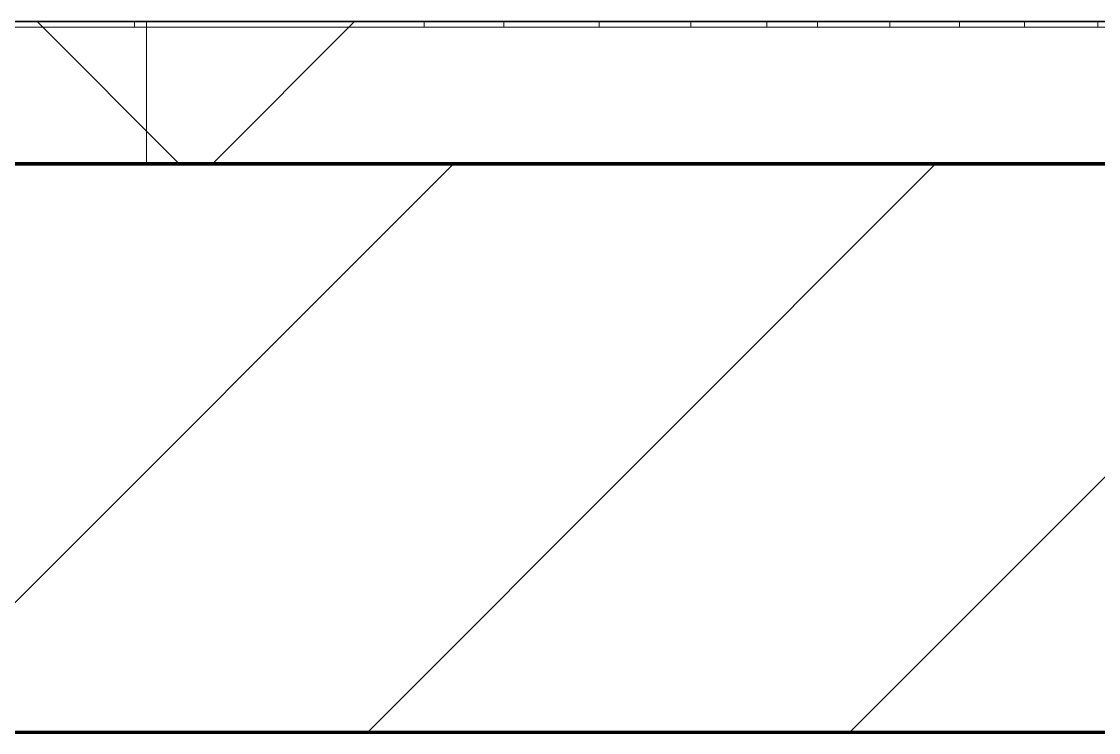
# Model space of a CAD drawing. Header units: millimetres. Extents: x -920231 to -841213, y -17301 to 22361.
# Drawn here: x -863226.4 to -862847.3, y -3375.9 to -3125.9 of the extents above; entities that cross this region are included whole.
import ezdxf

# ---------------------------------------------------------------- set-up
doc = ezdxf.new("R2010")
doc.units = ezdxf.units.MM
for name, color, linetype, lineweight in [('A-GLAZ-CURT', 2, 'Continuous', 9), ('A-WALL', 5, 'Continuous', 35), ('A-WALL-FNSH', 2, 'Continuous', 35), ('A-WALL-PATT', 1, 'Continuous', 35)]:
    doc.layers.add(name, color=color, linetype=linetype, lineweight=lineweight)

# ---------------------------------------------------------------- blocks, each defined once
blk = doc.blocks.new('PPLS-PP19_Custom Tile Pattern - Custom Tile Pattern-V20-4230-01 ENLARGED MULTI-PURPOSE LEVEL - REFLECTED CEILING PLAN - SHEET 1')
at = {"layer": 'A-GLAZ-CURT'}
for p, q in [((230.06, 0), (300, 0)), ((295.8, 0), (300, 0)), ((295.8, -2), (295.8, 0)), ((300, 0), (300, -2)), ((-300, -2), (300, -2)), ((300, -2), (295.8, -2)), ((300, -2), (300, -50)), ((300, -50), (-300, -50))]:
    blk.add_line(p, q, dxfattribs=at)
for points, knots in [([(260.48, 0), (260.17, 0), (241.02, 0), (207.11, 0), (177.41, 0), (159.34, 0), (158.33, 0), (158.3, 0)], [-245.607566, -245.607566, -245.607566, -245.607566, -244.693688, -187.987675, -143.776725, -129.632772, -123.352749, -123.352749, -123.352749, -123.352749]), ([(300, 0), (288.22, 0), (262, 0), (230.48, 0), (220, 0), (219.04, 0)], [-12528.858583, -12528.858583, -12528.858583, -12528.858583, -11905.454923, -11162.864862, -10859.773777, -10859.773777, -10859.773777, -10859.773777]), ([(284.78, 0), (284.83, 0), (285.23, 0), (287.47, 0), (293.59, 0), (297.76, 0), (300, 0)], [-4096.535135, -4096.535135, -4096.535135, -4096.535135, -4053.389046, -3959.664717, -3862.421465, -3746.95702, -3746.95702, -3746.95702, -3746.95702]), ([(295.8, 0), (294.18, 0), (290.94, 0), (286.68, 0), (285.79, 0)], [-4679.165325, -4679.165325, -4679.165325, -4679.165325, -4358.271401, -4213.061173, -4213.061173, -4213.061173, -4213.061173])]:
    blk.add_open_spline(points, degree=3, knots=knots, dxfattribs=at)
blk.add_open_spline([(300, 0), (287.2, 0), (274.39, 0), (261.57, 0)], degree=3, dxfattribs=at)
blk = doc.blocks.new('PPLS-PP19_Custom Tile Pattern - Custom Tile Pattern-V81-4230-01 ENLARGED MULTI-PURPOSE LEVEL - REFLECTED CEILING PLAN - SHEET 1')
at = {"layer": 'A-GLAZ-CURT'}
for p, q in [((-300, 0), (-202.31, 0)), ((-300, -2), (-300, 0)), ((-293.07, 0), (-275.75, 0)), ((-275.75, 0), (-293.07, 0)), ((-222.32, 0), (-205, 0)), ((-205, 0), (-222.32, 0)), ((-202.31, 0), (-202.31, -2)), ((-174.21, 0), (-140.66, 0)), ((-174.21, -2), (-174.21, 0)), ((-140.66, 0), (-140.66, -2)), ((-108.4, 0), (-81.66, 0)), ((-108.4, -2), (-108.4, 0)), ((-81.66, 0), (-81.66, -2)), ((-63.81, 0), (-38.36, 0)), ((-63.81, -2), (-63.81, 0)), ((-38.36, 0), (-38.36, -2)), ((-13.88, 0), (9.01, 0)), ((-13.88, -2), (-13.88, 0)), ((9.01, 0), (9.01, -2)), ((34.85, 0), (139.22, 0)), ((34.85, -2), (34.85, 0)), ((-300, -2), (300, -2)), ((-300, -50), (-300, -2)), ((-202.31, -2), (-300, -2)), ((-140.66, -2), (-174.21, -2)), ((-81.66, -2), (-108.4, -2)), ((-38.36, -2), (-63.81, -2)), ((9.01, -2), (-13.88, -2)), ((139.22, -2), (34.85, -2)), ((300, -50), (-300, -50))]:
    blk.add_line(p, q, dxfattribs=at)
at = {"layer": 'A-GLAZ-CURT', "flags": 128}
for points in [[(-300, 0), (-291.7, 0), (-283.58, 0), (-275.62, 0), (-267.8, 0), (-260.12, 0), (-252.56, 0), (-245.12, 0), (-237.77, 0), (-230.5, 0), (-223.32, 0), (-216.2, 0), (-209.18, 0), (-202.31, 0)], [(-195.86, 0), (-200.68, 0), (-206.74, 0), (-213.02, 0), (-219.49, 0), (-226.14, 0), (-232.95, 0), (-239.91, 0), (-247.01, 0), (-254.25, 0), (-261.61, 0), (-269.09, 0), (-276.68, 0), (-284.36, 0), (-292.14, 0), (-300, 0)], [(-174.21, 0), (-178.96, 0), (-183.97, 0), (-189.27, 0), (-194.85, 0)]]:
    blk.add_lwpolyline(points, dxfattribs=at)
at = {"layer": 'A-GLAZ-CURT'}
for points, knots in [([(-300, 0), (-284.65, 0), (-245.73, 0), (-213.67, 0), (-195.87, 0)], [-5323.127839, -5323.127839, -5323.127839, -5323.127839, -4502.809032, -3200.045321, -3200.045321, -3200.045321, -3200.045321]), ([(-195.88, 0), (-201.83, 0), (-228.38, 0), (-262.56, 0), (-294.48, 0), (-300, 0)], [-15550.149735, -15550.149735, -15550.149735, -15550.149735, -15131.813646, -13729.592194, -13439.944408, -13439.944408, -13439.944408, -13439.944408]), ([(-137.88, 0), (-140.56, 0), (-147.66, 0), (-147.69, 0), (-158.72, 0), (-174.02, 0), (-185.59, 0), (-209.77, 0), (-232.01, 0), (-255.22, 0), (-262.59, 0), (-264.9, 0), (-265.4, 0)], [-3187.727384, -3187.727384, -3187.727384, -3187.727384, -2919.378265, -2477.344047, -2237.412286, -2029.680487, -1755.085331, -1400.429864, -858.079193, -543.655514, -208.940337, 0, 0, 0, 0]), ([(-258.6, 0), (-257.91, 0), (-254.26, 0), (-241.25, 0), (-225.99, 0), (-213.1, 0), (-203.71, 0), (-198.28, 0), (-195.9, 0)], [-5722.54675, -5722.54675, -5722.54675, -5722.54675, -5657.471696, -5413.335975, -5017.494783, -4832.723979, -4666.091899, -4531.949775, -4531.949775, -4531.949775, -4531.949775]), ([(-133.82, 0), (-135.51, 0), (-137.8, 0), (-149.31, 0), (-162.01, 0), (-177.91, 0), (-199.46, 0), (-216.65, 0), (-231.26, 0), (-233.46, 0), (-234, 0)], [-2731.647847, -2731.647847, -2731.647847, -2731.647847, -2418.507304, -2308.929706, -2113.765672, -1763.376603, -1422.553702, -978.033455, -846.069444, -682.911962, -682.911962, -682.911962, -682.911962]), ([(-233.49, 0), (-233.44, 0), (-232.38, 0), (-230.74, 0), (-225.3, 0), (-223.63, 0)], [-455.274641, -455.274641, -455.274641, -455.274641, -440.605512, -119.536984, 0, 0, 0, 0]), ([(-223.63, 0), (-219.39, 0), (-206.17, 0), (-188.58, 0), (-169.02, 0), (-152.12, 0), (-136.84, 0), (-128.08, 0), (-125.44, 0), (-124.73, 0)], [-5463.295695, -5463.295695, -5463.295695, -5463.295695, -5161.076232, -4739.070012, -4465.409639, -4149.119819, -3839.893365, -3647.167523, -3541.024987, -3541.024987, -3541.024987, -3541.024987]), ([(-195.88, 0), (-192.66, 0), (-183.51, 0), (-171.77, 0), (-158.7, 0), (-157.22, 0)], [-4531.570513, -4531.570513, -4531.570513, -4531.570513, -4349.945572, -4000.813434, -3840.635403, -3840.635403, -3840.635403, -3840.635403]), ([(-124.05, 0), (-127.55, 0), (-148.8, 0), (-173.17, 0), (-195.61, 0)], [-17458.785951, -17458.785951, -17458.785951, -17458.785951, -17136.203329, -15556.559198, -15556.559198, -15556.559198, -15556.559198]), ([(-194.85, 0), (-188.39, 0), (-168.71, 0), (-151.15, 0), (-140.66, 0)], [-3175.174103, -3175.174103, -3175.174103, -3175.174103, -2700.551212, -1671.606487, -1671.606487, -1671.606487, -1671.606487]), ([(-152.35, 0), (-151.03, 0), (-147.71, 0), (-143.57, 0), (-138.62, 0)], [-3494.978217, -3494.978217, -3494.978217, -3494.978217, -3371.022232, -3227.460399, -3227.460399, -3227.460399, -3227.460399]), ([(-124.01, 0), (-125.14, 0), (-128.69, 0), (-136.96, 0), (-147.46, 0), (-150.03, 0), (-150.57, 0)], [-5794.279592, -5794.279592, -5794.279592, -5794.279592, -5700.061948, -5508.838257, -5298.784692, -5196.16478, -5196.16478, -5196.16478, -5196.16478]), ([(-150.34, 0), (-150.07, 0), (-147.75, 0), (-142.6, 0), (-127.26, 0), (-107.3, 0), (-90.42, 0), (-75.26, 0), (-68.41, 0), (-65.12, 0), (-63.63, 0)], [-4948.728362, -4948.728362, -4948.728362, -4948.728362, -4883.323924, -4440.880425, -4054.690705, -3793.097032, -3402.597032, -3144.956779, -3050.982048, -2969.237017, -2969.237017, -2969.237017, -2969.237017]), ([(-26.75, 0), (-27.82, 0), (-36.18, 0), (-53.55, 0), (-78.2, 0), (-110.94, 0), (-130.52, 0), (-147.74, 0), (-149.07, 0)], [-8718.362214, -8718.362214, -8718.362214, -8718.362214, -8532.293389, -8073.216054, -7508.296369, -7004.680444, -6449.282163, -6277.220794, -6277.220794, -6277.220794, -6277.220794]), ([(-148.23, 0), (-146.94, 0), (-140.15, 0), (-137.28, 0), (-133.93, 0), (-128.78, 0), (-126.5, 0)], [-6162.058746, -6162.058746, -6162.058746, -6162.058746, -6017.569127, -5560.701257, -5364.112219, -5231.017328, -5231.017328, -5231.017328, -5231.017328]), ([(-124.73, 0), (-125.4, 0), (-129.93, 0), (-139.03, 0), (-146.11, 0), (-146.95, 0)], [-980.79905, -980.79905, -980.79905, -980.79905, -945.742622, -741.901385, -489.130243, -489.130243, -489.130243, -489.130243]), ([(-146.69, 0), (-146.59, 0), (-145.49, 0), (-135.69, 0), (-128.29, 0), (-125.15, 0)], [-420.34245, -420.34245, -420.34245, -420.34245, -406.956646, -290.263673, 0, 0, 0, 0]), ([(-134.24, 0), (-133.42, 0), (-130.43, 0), (-117.33, 0), (-95.54, 0), (-84.96, 0), (-81.66, 0)], [-7671.276312, -7671.276312, -7671.276312, -7671.276312, -7293.749979, -6839.55839, -6236.997189, -5931.848349, -5931.848349, -5931.848349, -5931.848349]), ([(-127.41, 0), (-131.63, 0), (-133.13, 0), (-134.06, 0), (-134.11, 0)], [-8540.990293, -8540.990293, -8540.990293, -8540.990293, -8266.114998, -8251.085632, -8251.085632, -8251.085632, -8251.085632]), ([(-113.44, 0), (-113.46, 0), (-114.06, 0), (-119.73, 0), (-125.43, 0), (-127.03, 0), (-127.41, 0)], [-323.250712, -323.250712, -323.250712, -323.250712, -282.672656, -98.539552, -24.539552, 0, 0, 0, 0]), ([(-126.5, 0), (-122.44, 0), (-108.71, 0), (-86.68, 0), (-63.44, 0), (-54.4, 0), (-48.53, 0), (-30.79, 0), (-18.03, 0), (8.61, 0), (15.02, 0), (22.91, 0), (31, 0), (39.04, 0), (51.19, 0), (58.74, 0), (61.34, 0), (61.45, 0)], [-5231.017328, -5231.017328, -5231.017328, -5231.017328, -4994.692869, -4542.524482, -4008.285538, -3689.699207, -3546.54457, -3315.260113, -2864.387349, -2439.246196, -2084.094819, -1956.422387, -1818.904206, -1645.594513, -1443.202566, -1228.752106, -1120.932285, -1120.932285, -1120.932285, -1120.932285]), ([(-124.15, 0), (-121.17, 0), (-112.81, 0), (-98.9, 0), (-85.29, 0), (-71.67, 0), (-65.93, 0), (-65.07, 0)], [-3331.966714, -3331.966714, -3331.966714, -3331.966714, -3074.362186, -2902.289527, -2605.247022, -2322.099534, -2241.8264, -2241.8264, -2241.8264, -2241.8264]), ([(-86.16, 0), (-91.37, 0), (-103.31, 0), (-116.79, 0), (-124.06, 0)], [-1681.3698, -1681.3698, -1681.3698, -1681.3698, -1374.161226, -992.632063, -992.632063, -992.632063, -992.632063]), ([(-120.13, 0), (-120.14, 0), (-120.24, 0), (-120.77, 0), (-122.73, 0), (-122.91, 0)], [-2933.992132, -2933.992132, -2933.992132, -2933.992132, -2920.575025, -2840.280255, -2832.81999, -2832.81999, -2832.81999, -2832.81999]), ([(-122.08, 0), (-122.01, 0), (-121.69, 0), (-121.2, 0), (-120.88, 0)], [-3136.336417, -3136.336417, -3136.336417, -3136.336417, -3110.304437, -3035.164275, -3035.164275, -3035.164275, -3035.164275]), ([(-53.14, 0), (-55.57, 0), (-63.54, 0), (-81.23, 0), (-99.51, 0), (-114.02, 0), (-117.28, 0), (-118.78, 0)], [-1237.182091, -1237.182091, -1237.182091, -1237.182091, -1060.00838, -740.068933, -229.489605, -116.330425, 0, 0, 0, 0]), ([(-117.69, 0), (-117.06, 0), (-114.75, 0), (-113.43, 0), (-113.43, 0)], [-808.126779, -808.126779, -808.126779, -808.126779, -394.672656, -330.797262, -330.797262, -330.797262, -330.797262]), ([(-63.81, 0), (-70.01, 0), (-86.35, 0), (-107.8, 0), (-116.79, 0), (-117.66, 0)], [-2747.631049, -2747.631049, -2747.631049, -2747.631049, -2193.204658, -1433.981041, -969.752135, -969.752135, -969.752135, -969.752135]), ([(-115.82, 0), (-114.96, 0), (-110.41, 0), (-96.78, 0), (-71.33, 0), (-42.53, 0), (-12.78, 0), (4.23, 0), (9.64, 0), (10.14, 0), (10.18, 0)], [-5724.064692, -5724.064692, -5724.064692, -5724.064692, -5430.283136, -5103.229623, -4799.173296, -4065.652676, -3589.737505, -3285.047089, -3066.359526, -3044.715262, -3044.715262, -3044.715262, -3044.715262]), ([(-52.2, 0), (-54.01, 0), (-60.58, 0), (-75.59, 0), (-94, 0), (-112.01, 0), (-114.94, 0), (-115.63, 0)], [-1567.456084, -1567.456084, -1567.456084, -1567.456084, -1466.981642, -1208.454564, -789.402658, -501.969187, -243.577221, -243.577221, -243.577221, -243.577221]), ([(-63.96, 0), (-64.13, 0), (-72.5, 0), (-80.63, 0), (-86.16, 0)], [-2171.769325, -2171.769325, -2171.769325, -2171.769325, -2007.031671, -1681.3698, -1681.3698, -1681.3698, -1681.3698]), ([(-53.17, 0), (-54.89, 0), (-59.6, 0), (-71.66, 0), (-77.83, 0), (-82.66, 0), (-83.28, 0), (-83.28, 0)], [-2251.800508, -2251.800508, -2251.800508, -2251.800508, -2161.752162, -2006.592567, -1646.621388, -1424.436217, -1393.971743, -1393.971743, -1393.971743, -1393.971743]), ([(-83.28, 0), (-83.28, 0), (-82.91, 0), (-76.14, 0), (-64.92, 0), (-56.75, 0), (-52.21, 0)], [-1393.4169, -1393.4169, -1393.4169, -1393.4169, -1353.722004, -1274.333717, -1073.56893, -755.713205, -755.713205, -755.713205, -755.713205]), ([(31.18, 0), (25.97, 0), (11.99, 0), (-16.92, 0), (-47.42, 0), (-65.35, 0), (-66.28, 0), (-66.31, 0)], [-4496.803627, -4496.803627, -4496.803627, -4496.803627, -4222.080604, -3745.412743, -2981.410125, -2542.574734, -2526.906796, -2526.906796, -2526.906796, -2526.906796]), ([(-65.47, 0), (-65.27, 0), (-62.78, 0), (-58.5, 0), (-53.14, 0), (-52.22, 0)], [-2362.748727, -2362.748727, -2362.748727, -2362.748727, -2315.303971, -1809.437387, -1708.664283, -1708.664283, -1708.664283, -1708.664283]), ([(-63.63, 0), (-61.49, 0), (-57.39, 0), (-54.49, 0), (-45.2, 0), (-40.79, 0), (-40.46, 0), (-40.44, 0)], [-2969.237017, -2969.237017, -2969.237017, -2969.237017, -2851.217951, -2734.127174, -2474.780881, -2410.990208, -2350.645972, -2350.645972, -2350.645972, -2350.645972]), ([(-29.03, 0), (-33.97, 0), (-41.73, 0), (-49.46, 0), (-52.21, 0)], [-2680.714891, -2680.714891, -2680.714891, -2680.714891, -2413.671296, -2268.607033, -2268.607033, -2268.607033, -2268.607033]), ([(-36.33, 0), (-36.43, 0), (-37.27, 0), (-45.02, 0), (-45.83, 0), (-50.26, 0), (-52.1, 0)], [-1855.773136, -1855.773136, -1855.773136, -1855.773136, -1810.870157, -1672.078046, -1405.135169, -1263.41225, -1263.41225, -1263.41225, -1263.41225]), ([(-51.99, 0), (-50.59, 0), (-44.34, 0), (-36.49, 0), (-33.57, 0), (-29.94, 0), (-28.57, 0)], [-750.600169, -750.600169, -750.600169, -750.600169, -651.549973, -296.515819, -83.513472, 0, 0, 0, 0]), ([(-51.83, 0), (-51.83, 0), (-51.78, 0), (-47.4, 0), (-46.01, 0), (-40.22, 0), (-36.78, 0)], [-632.814994, -632.814994, -632.814994, -632.814994, -627.965721, -508.377888, -260.442412, 0, 0, 0, 0]), ([(76.63, 0), (74.8, 0), (67.65, 0), (53.52, 0), (37, 0), (24.07, 0), (12.82, 0), (-2.9, 0), (-20.62, 0), (-32.81, 0), (-44.85, 0), (-51.43, 0), (-51.79, 0)], [-3095.572228, -3095.572228, -3095.572228, -3095.572228, -2950.589685, -2634.532728, -2313.748533, -2106.613311, -1925.670641, -1617.263037, -1290.787923, -1039.307308, -819.71621, -644.910881, -644.910881, -644.910881, -644.910881]), ([(9.32, 0), (9.08, 0), (7.65, 0), (2.57, 0), (-12.23, 0), (-25.64, 0), (-38.41, 0), (-47.63, 0), (-51.36, 0)], [-2922.926651, -2922.926651, -2922.926651, -2922.926651, -2882.788014, -2720.818881, -2518.50168, -2125.455881, -1792.521578, -1583.251936, -1583.251936, -1583.251936, -1583.251936]), ([(-36.78, 0), (-32.43, 0), (-19.22, 0), (8.83, 0), (43.36, 0), (70.92, 0), (82.12, 0), (83.66, 0)], [-6191.144455, -6191.144455, -6191.144455, -6191.144455, -5862.463379, -5340.621928, -4573.028122, -4094.177415, -3869.465285, -3869.465285, -3869.465285, -3869.465285]), ([(-36.29, 0), (-36.29, 0), (-34.66, 0), (-28.88, 0), (-26.95, 0), (-26.54, 0)], [-9150.272121, -9150.272121, -9150.272121, -9150.272121, -9057.163041, -8919.836787, -8834.607043, -8834.607043, -8834.607043, -8834.607043]), ([(19.61, 0), (14.15, 0), (1.2, 0), (-16.58, 0), (-34.76, 0), (-36.04, 0)], [-10226.183641, -10226.183641, -10226.183641, -10226.183641, -9884.23066, -9424.652049, -9182.880979, -9182.880979, -9182.880979, -9182.880979]), ([(-33.34, 0), (-33.34, 0), (-32.93, 0), (-31.16, 0), (-30.52, 0)], [-2415.024266, -2415.024266, -2415.024266, -2415.024266, -2357.633367, -2323.618664, -2323.618664, -2323.618664, -2323.618664]), ([(70.61, 0), (66.16, 0), (55.8, 0), (39.61, 0), (24.74, 0), (2.64, 0), (-17.84, 0), (-30.57, 0), (-31.82, 0), (-32, 0)], [-4647.237329, -4647.237329, -4647.237329, -4647.237329, -4326.416877, -4098.545751, -3766.694881, -3333.063701, -2994.501669, -2698.150104, -2614.070998, -2614.070998, -2614.070998, -2614.070998]), ([(-30.61, 0), (-29.53, 0), (-23.35, 0), (-15.75, 0), (-15.19, 0)], [-54150.414002, -54150.414002, -54150.414002, -54150.414002, -53749.15266, -53717.791567, -53717.791567, -53717.791567, -53717.791567]), ([(-13.88, 0), (-15.14, 0), (-18.44, 0), (-26.26, 0), (-29.97, 0), (-30.54, 0)], [-55123.81448, -55123.81448, -55123.81448, -55123.81448, -54789.006179, -54461.685999, -54258.56961, -54258.56961, -54258.56961, -54258.56961]), ([(-30.52, 0), (-27.11, 0), (-17.83, 0), (5.99, 0), (22.06, 0), (37.44, 0), (45.92, 0), (57.76, 0), (64.47, 0), (72.74, 0), (75.22, 0), (76.03, 0), (76.21, 0)], [-2323.618664, -2323.618664, -2323.618664, -2323.618664, -2142.497158, -1716.209403, -1206.526904, -1089.329421, -901.315459, -753.071572, -495.328968, -421.953223, -334.951786, -290.452333, -290.452333, -290.452333, -290.452333]), ([(8.33, 0), (8.19, 0), (7.18, 0), (0.32, 0), (-13.89, 0), (-24.92, 0), (-29.03, 0)], [-3574.286521, -3574.286521, -3574.286521, -3574.286521, -3526.962355, -3285.499107, -2903.012179, -2680.714891, -2680.714891, -2680.714891, -2680.714891]), ([(-28.57, 0), (-26.93, 0), (-20.29, 0), (-11.45, 0), (2.08, 0), (13.15, 0), (21.24, 0), (24.62, 0), (24.72, 0), (24.72, 0)], [-5361.429781, -5361.429781, -5361.429781, -5361.429781, -5261.36855, -5050.479954, -4785.90057, -4596.498881, -4445.288762, -4384.376941, -4376.041937, -4376.041937, -4376.041937, -4376.041937]), ([(-15.19, 0), (-13.07, 0), (7.48, 0), (42.82, 0), (72.46, 0), (88.74, 0), (90.69, 0)], [-461.142613, -461.142613, -461.142613, -461.142613, -429.606584, -390.253598, -346.313304, -340.322825, -340.322825, -340.322825, -340.322825]), ([(103.09, 0), (101.08, 0), (86.31, 0), (63.34, 0), (35.84, 0), (18.55, 0), (11.55, 0), (9.01, 0)], [-375.435014, -375.435014, -375.435014, -375.435014, -369.147452, -330.153101, -307.516438, -285.83788, -269.307637, -269.307637, -269.307637, -269.307637]), ([(18.77, 0), (17.91, 0), (14.28, 0), (10.8, 0), (9.63, 0)], [-4170.000941, -4170.000941, -4170.000941, -4170.000941, -4080.000647, -3772.857994, -3772.857994, -3772.857994, -3772.857994]), ([(18.16, 0), (19.15, 0), (24.25, 0), (25.66, 0), (26.12, 0)], [-5700.113719, -5700.113719, -5700.113719, -5700.113719, -5554.232259, -5302.431367, -5302.431367, -5302.431367, -5302.431367]), ([(24.69, 0), (24.54, 0), (22.44, 0), (20.65, 0), (19.57, 0)], [-4368.572414, -4368.572414, -4368.572414, -4368.572414, -4306.476363, -4197.652067, -4197.652067, -4197.652067, -4197.652067]), ([(90.37, 0), (87.89, 0), (83.4, 0), (74.4, 0), (62.26, 0), (51.85, 0), (43.81, 0), (29.53, 0), (22.25, 0), (20.18, 0), (19.75, 0)], [-7376.617754, -7376.617754, -7376.617754, -7376.617754, -7135.649961, -6924.452779, -6738.82075, -6548.303034, -6314.283804, -6135.05769, -5972.647715, -5918.449129, -5918.449129, -5918.449129, -5918.449129]), ([(30.82, 0), (29.27, 0), (25.6, 0), (21.91, 0), (19.77, 0)], [-10462.034656, -10462.034656, -10462.034656, -10462.034656, -10363.088938, -10229.544997, -10229.544997, -10229.544997, -10229.544997]), ([(27.44, 0), (27.9, 0), (29.54, 0), (38.07, 0), (53.39, 0), (71.67, 0), (84.83, 0), (85.75, 0), (89.38, 0), (90.82, 0)], [-5037.309798, -5037.309798, -5037.309798, -5037.309798, -4887.603822, -4705.298446, -4353.683244, -3960.84581, -3759.045785, -3336.541051, -3048.898036, -3048.898036, -3048.898036, -3048.898036]), ([(53.18, 0), (53.06, 0), (52.22, 0), (44.99, 0), (36.46, 0), (30.82, 0)], [-622.740158, -622.740158, -622.740158, -622.740158, -566.066452, -360.610861, 0, 0, 0, 0]), ([(136.44, 0), (121.66, 0), (86.93, 0), (51.16, 0), (31.18, 0)], [-106.750556, -106.750556, -106.750556, -106.750556, -59.610984, 0, 0, 0, 0]), ([(34.85, 0), (38.34, 0), (49.1, 0), (68.33, 0), (83.8, 0), (91.44, 0)], [-133.562983, -133.562983, -133.562983, -133.562983, -118.513713, -97.899267, -74.762675, -74.762675, -74.762675, -74.762675])]:
    blk.add_open_spline(points, degree=3, knots=knots, dxfattribs=at)
for points in [[(-123.72, 0), (-126.2, 0), (-130.01, 0), (-133.82, 0)], [(-108.4, 0), (-113.14, 0), (-118.13, 0), (-123.33, 0)], [(-118.78, 0), (-120.38, 0), (-121.81, 0), (-123.27, 0)], [(-52.16, 0), (-47.67, 0), (-42.58, 0), (-38.36, 0)], [(-39.84, 0), (-39.08, 0), (-38.11, 0), (-37.36, 0)], [(19.58, 0), (18.98, 0), (18.55, 0), (18.16, 0)]]:
    blk.add_open_spline(points, degree=3, dxfattribs=at)

msp = doc.modelspace()

# ---------------------------------------------------------------- hatches: boundary and pattern name
at = {"layer": 'A-WALL-PATT', "lineweight": 9}
h = msp.add_hatch(dxfattribs=at)
h.set_pattern_fill('FP_3', color=256, style=0, pattern_type=2)
h.set_pattern_definition([(45, (0, 0), (-212.13203, 212.13203), []), (135, (0, 0), (-212.13203, -212.13203), [])])
h.paths.add_polyline_path([(-850767.37, -3175.94), (-850767.37, -3125.94), (-868697.34, -3125.94), (-868743.96, -3175.94), (-850867, -3175.94)])
h = msp.add_hatch(dxfattribs=at)
h.set_pattern_fill('FP_2', color=256, style=0, pattern_type=2)
h.set_pattern_definition([(45, (0, 0), (-84.852814, 84.852814), [])])
h.paths.add_polyline_path([(-850567.37, -3375.94), (-850567.37, -3175.94), (-868402.13, -3175.94), (-868588.64, -3375.94), (-850766.31, -3375.94)])

# ---------------------------------------------------------------- linework, layer by layer
at = {"layer": 'A-WALL', "color": 7, "lineweight": 70}
for p, q in [((-868402.13, -3175.94), (-850767.37, -3175.94)), ((-850767.37, -3175.94), (-868402.13, -3175.94)), ((-850766.31, -3375.94), (-868588.64, -3375.94))]:
    msp.add_line(p, q, dxfattribs=at)
at = {"layer": 'A-WALL-FNSH', "color": 250}
msp.add_line((-868697.34, -3125.94), (-850817.37, -3125.94), dxfattribs=at)

# ---------------------------------------------------------------- block references
at = {"layer": 'A-GLAZ-CURT'}
for name, p in [('PPLS-PP19_Custom Tile Pattern - Custom Tile Pattern-V20-4230-01 ENLARGED MULTI-PURPOSE LEVEL - REFLECTED CEILING PLAN - SHEET 1', (-863482.37, -3125.94)), ('PPLS-PP19_Custom Tile Pattern - Custom Tile Pattern-V81-4230-01 ENLARGED MULTI-PURPOSE LEVEL - REFLECTED CEILING PLAN - SHEET 1', (-862882.37, -3125.94))]:
    msp.add_blockref(name, p, dxfattribs=at)

doc.saveas('drawing.dxf')
